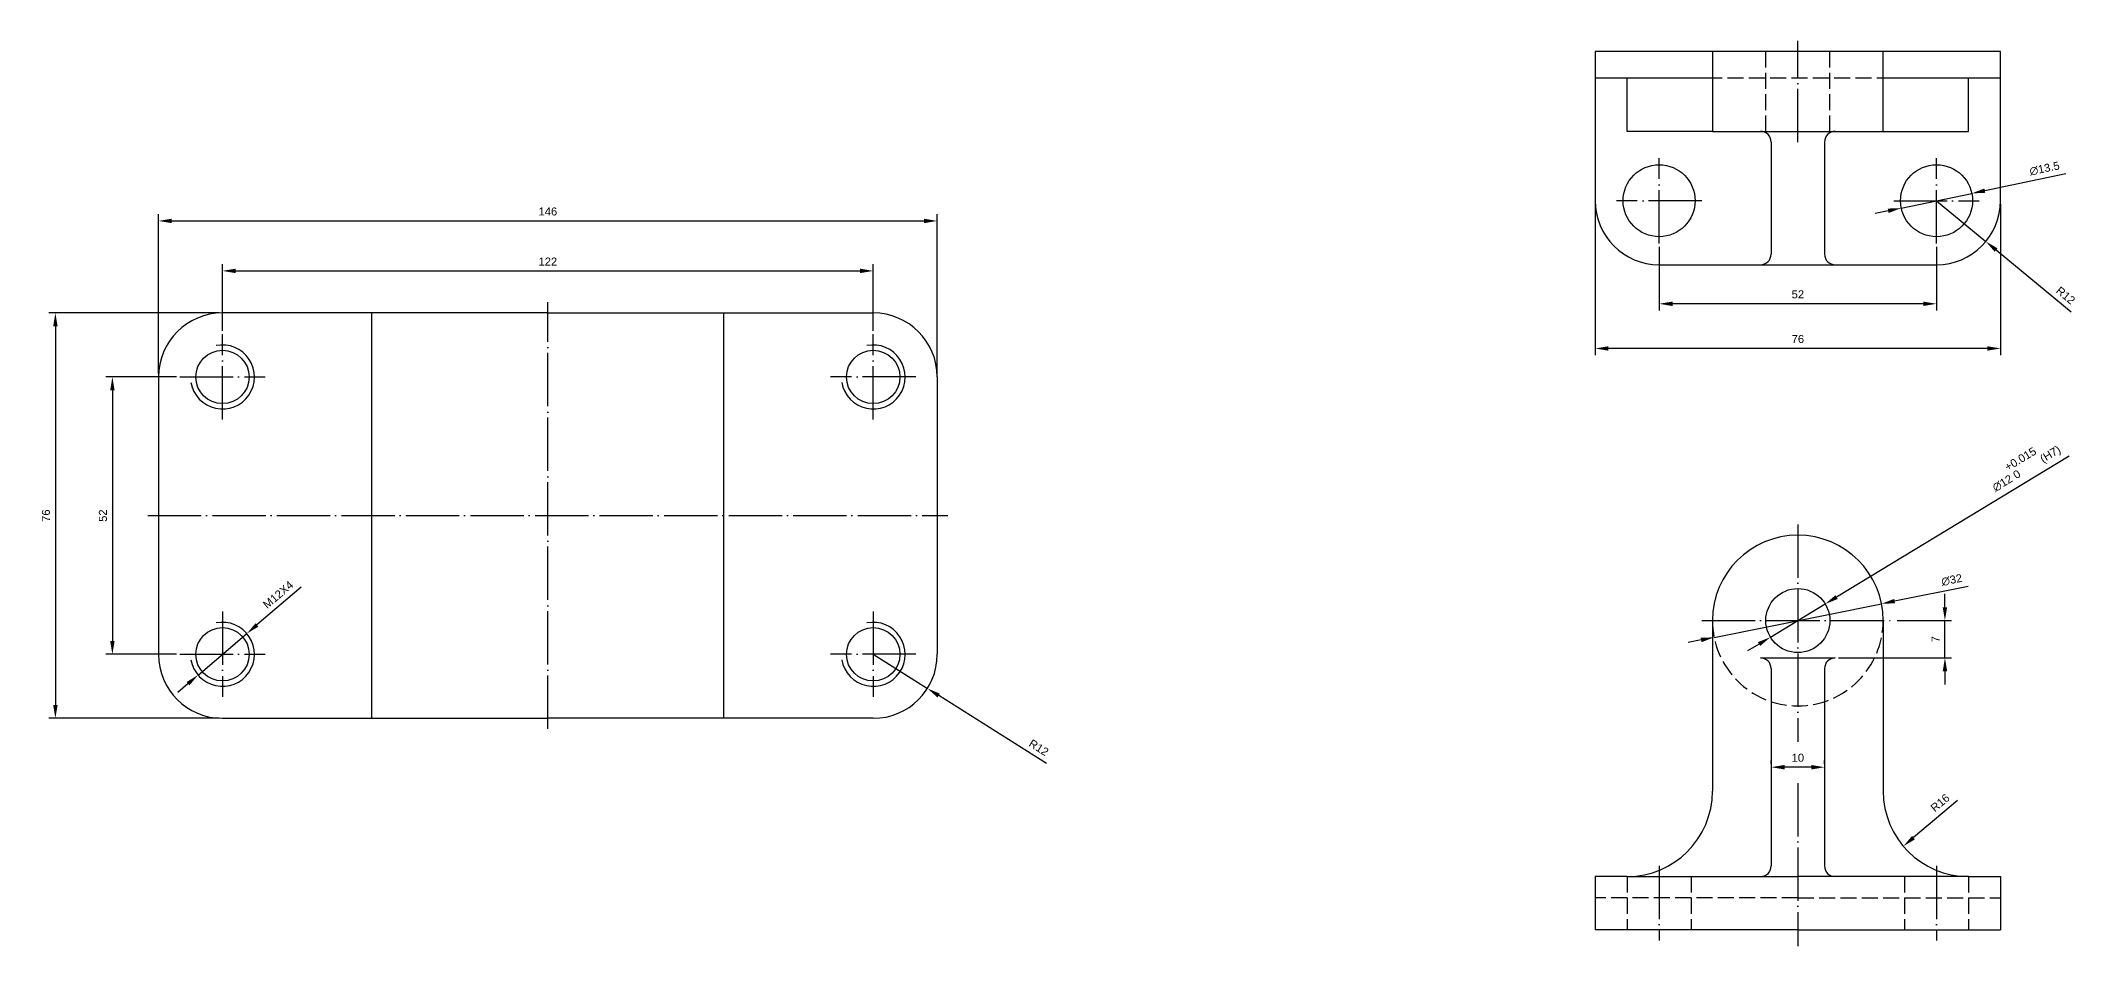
# Model space of a CAD drawing. Header units: millimetres. Extents: x -1183 to 2432, y -404 to 1213.
# Drawn here: x 1082.9 to 1464.7, y 1043 to 1212.8 of the extents above; entities that cross this region are included whole.
import ezdxf

# ---------------------------------------------------------------- set-up
doc = ezdxf.new("R2010")
doc.units = ezdxf.units.MM
doc.linetypes.add('c10', pattern=[12, 10, -1, 0, -1])
doc.linetypes.add('hit', pattern=[4, 3, -1])
for name, color, linetype in [('c10', 1, 'c10'), ('hid', 2, 'hit'), ('細實線', 4, 'Continuous')]:
    doc.layers.add(name, color=color, linetype=linetype)
doc.styles.add('可註解', font='arial.ttf')
doc.dimstyles.new('ISO-25', dxfattribs={"dimtxt": 1.5, "dimasz": 2.5, "dimexe": 1.25, "dimexo": 0.625, "dimgap": 1, "dimtad": 1, "dimdec": 3, "dimdsep": 46, "dimtxsty": '可註解', "dimcen": 2.5, "dimclrd": 3, "dimclre": 3, "dimclrt": 3, "dimadec": 1, "dimazin": 0, "dimtfac": 1, "dimtdec": 3, "dimtmove": 0, "dimatfit": 3, "dimfxl": 1, "dimtfill": 1, "dimtfillclr": 256, "dimarcsym": 0})

# ---------------------------------------------------------------- blocks, each defined once
blk = doc.blocks.new('*D2')
at = {"color": 3, "lineweight": -2, "transparency": 16777216}
for p, q in [((1407.35, 1077.16), (1407.35, 1077.79)), ((1417.35, 1077.16), (1417.35, 1077.79)), ((1414.85, 1076.54), (1409.85, 1076.54))]:
    blk.add_line(p, q, dxfattribs=at)
at = {"color": 3, "transparency": 16777216}
for points in [[(1409.85, 1076.96), (1409.85, 1076.12), (1407.35, 1076.54)], [(1414.85, 1076.96), (1414.85, 1076.12), (1417.35, 1076.54)]]:
    blk.add_solid(points, dxfattribs=at)
at = {"color": 3, "transparency": 16777216, "insert": (1412.35, 1078.31), "char_height": 1.5, "attachment_point": 5, "style": '可註解', "bg_fill": 3, "box_fill_scale": 1.1, "bg_fill_color": 256, "bg_fill_true_color": 13158600, "bg_fill_transparency": 0}
blk.add_mtext('10', dxfattribs=at)
blk = doc.blocks.new('*D3')
at = {"color": 3, "lineweight": -2, "transparency": 16777216}
for p, q in [((1463.2, 1134.86), (1419.61, 1108.45)), ((1407.21, 1100.93), (1417.48, 1107.15)), ((1405.08, 1099.63), (1402.94, 1098.34))]:
    blk.add_line(p, q, dxfattribs=at)
at = {"color": 3, "transparency": 16777216}
for points in [[(1419.4, 1108.8), (1419.83, 1108.09), (1417.48, 1107.15)], [(1404.86, 1099.99), (1405.29, 1099.28), (1407.21, 1100.93)]]:
    blk.add_solid(points, dxfattribs=at)
at = {"color": 3, "transparency": 16777216, "insert": (1454.78, 1133.27), "char_height": 1.5, "attachment_point": 5, "rotation": 31.2177, "style": '可註解', "bg_fill": 3, "box_fill_scale": 1.1, "bg_fill_color": 256, "bg_fill_true_color": 13158600, "bg_fill_transparency": 0}
blk.add_mtext('∅12\\S+0.015^  0;(H7)', dxfattribs=at)
blk = doc.blocks.new('*D4')
at = {"color": 3, "lineweight": -2, "transparency": 16777216}
for p, q in [((1439.92, 1106.54), (1439.92, 1109.04)), ((1430.97, 1104.04), (1441.17, 1104.04)), ((1439.92, 1097.04), (1439.92, 1104.04)), ((1419.97, 1097.04), (1441.17, 1097.04)), ((1439.92, 1094.54), (1439.92, 1092.04))]:
    blk.add_line(p, q, dxfattribs=at)
at = {"color": 3, "transparency": 16777216}
for points in [[(1439.51, 1106.54), (1440.34, 1106.54), (1439.92, 1104.04)], [(1439.51, 1094.54), (1440.34, 1094.54), (1439.92, 1097.04)]]:
    blk.add_solid(points, dxfattribs=at)
at = {"color": 3, "transparency": 16777216, "insert": (1438.17, 1100.54), "char_height": 1.5, "attachment_point": 5, "rotation": 90, "style": '可註解', "bg_fill": 3, "box_fill_scale": 1.1, "bg_fill_color": 256, "bg_fill_true_color": 13158600, "bg_fill_transparency": 0}
blk.add_mtext('7', dxfattribs=at)
blk = doc.blocks.new('*D5')
at = {"color": 3, "lineweight": -2, "transparency": 16777216}
for p, q in [((1462.56, 1187.8), (1447.4, 1184.64)), ((1431.74, 1181.38), (1444.95, 1184.13)), ((1429.29, 1180.87), (1426.84, 1180.36))]:
    blk.add_line(p, q, dxfattribs=at)
at = {"color": 3, "transparency": 16777216}
for points in [[(1447.32, 1185.05), (1447.49, 1184.24), (1444.95, 1184.13)], [(1429.2, 1181.28), (1429.37, 1180.46), (1431.74, 1181.38)]]:
    blk.add_solid(points, dxfattribs=at)
at = {"color": 3, "transparency": 16777216, "insert": (1458.6, 1188.78), "char_height": 1.5, "attachment_point": 5, "rotation": 11.7715, "style": '可註解', "bg_fill": 3, "box_fill_scale": 1.1, "bg_fill_color": 256, "bg_fill_true_color": 13158600, "bg_fill_transparency": 0}
blk.add_mtext('∅13.5', dxfattribs=at)
blk = doc.blocks.new('*D6')
at = {"color": 3, "lineweight": -2, "transparency": 16777216}
for p, q in [((1117.01, 1158.33), (1117.01, 1170.85)), ((1119.51, 1169.6), (1236.51, 1169.6)), ((1239.01, 1158.33), (1239.01, 1170.85))]:
    blk.add_line(p, q, dxfattribs=at)
at = {"color": 3, "transparency": 16777216}
for points in [[(1119.51, 1170.02), (1119.51, 1169.18), (1117.01, 1169.6)], [(1236.51, 1170.02), (1236.51, 1169.18), (1239.01, 1169.6)]]:
    blk.add_solid(points, dxfattribs=at)
at = {"color": 3, "transparency": 16777216, "insert": (1178.01, 1171.35), "char_height": 1.5, "attachment_point": 5, "style": '可註解', "bg_fill": 3, "box_fill_scale": 1.1, "bg_fill_color": 256, "bg_fill_true_color": 13158600, "bg_fill_transparency": 0}
blk.add_mtext('122', dxfattribs=at)
blk = doc.blocks.new('*D7')
at = {"color": 3, "lineweight": -2, "transparency": 16777216}
for p, q in [((1105.01, 1150.33), (1105.01, 1180.22)), ((1251.01, 1150.33), (1251.01, 1180.22)), ((1107.51, 1178.97), (1248.51, 1178.97))]:
    blk.add_line(p, q, dxfattribs=at)
at = {"color": 3, "transparency": 16777216}
for points in [[(1107.51, 1179.39), (1107.51, 1178.55), (1105.01, 1178.97)], [(1248.51, 1179.39), (1248.51, 1178.55), (1251.01, 1178.97)]]:
    blk.add_solid(points, dxfattribs=at)
at = {"color": 3, "transparency": 16777216, "insert": (1178.01, 1180.73), "char_height": 1.5, "attachment_point": 5, "style": '可註解', "bg_fill": 3, "box_fill_scale": 1.1, "bg_fill_color": 256, "bg_fill_true_color": 13158600, "bg_fill_transparency": 0}
blk.add_mtext('146', dxfattribs=at)
blk = doc.blocks.new('*D9')
at = {"color": 3, "lineweight": -2, "transparency": 16777216}
for p, q in [((1108.38, 1149.71), (1095.12, 1149.71)), ((1096.37, 1147.21), (1096.37, 1100.21)), ((1108.38, 1097.71), (1095.12, 1097.71))]:
    blk.add_line(p, q, dxfattribs=at)
at = {"color": 3, "transparency": 16777216}
for points in [[(1095.95, 1147.21), (1096.79, 1147.21), (1096.37, 1149.71)], [(1095.95, 1100.21), (1096.79, 1100.21), (1096.37, 1097.71)]]:
    blk.add_solid(points, dxfattribs=at)
at = {"color": 3, "transparency": 16777216, "insert": (1094.6, 1123.71), "char_height": 1.5, "attachment_point": 5, "rotation": 90, "style": '可註解', "bg_fill": 3, "box_fill_scale": 1.1, "bg_fill_color": 256, "bg_fill_true_color": 13158600, "bg_fill_transparency": 0}
blk.add_mtext('52', dxfattribs=at)
blk = doc.blocks.new('*D10')
at = {"color": 3, "lineweight": -2, "transparency": 16777216}
for p, q in [((1116.38, 1161.71), (1084.44, 1161.71)), ((1085.69, 1159.21), (1085.69, 1088.21)), ((1116.38, 1085.71), (1084.44, 1085.71))]:
    blk.add_line(p, q, dxfattribs=at)
at = {"color": 3, "transparency": 16777216}
for points in [[(1085.27, 1159.21), (1086.1, 1159.21), (1085.69, 1161.71)], [(1085.27, 1088.21), (1086.1, 1088.21), (1085.69, 1085.71)]]:
    blk.add_solid(points, dxfattribs=at)
at = {"color": 3, "transparency": 16777216, "insert": (1083.92, 1123.71), "char_height": 1.5, "attachment_point": 5, "rotation": 90, "style": '可註解', "bg_fill": 3, "box_fill_scale": 1.1, "bg_fill_color": 256, "bg_fill_true_color": 13158600, "bg_fill_transparency": 0}
blk.add_mtext('76', dxfattribs=at)
blk = doc.blocks.new('*D11')
at = {"color": 3, "lineweight": -2, "transparency": 16777216}
for p, q in [((1131.77, 1110.27), (1123.48, 1103.22)), ((1112.44, 1093.82), (1121.58, 1101.6)), ((1110.54, 1092.2), (1108.63, 1090.57))]:
    blk.add_line(p, q, dxfattribs=at)
at = {"color": 3, "transparency": 16777216}
for points in [[(1123.21, 1103.53), (1123.75, 1102.9), (1121.58, 1101.6)], [(1110.27, 1092.51), (1110.81, 1091.88), (1112.44, 1093.82)]]:
    blk.add_solid(points, dxfattribs=at)
at = {"color": 3, "transparency": 16777216, "insert": (1127.44, 1108.89), "char_height": 1.5, "attachment_point": 5, "rotation": 40.4161, "style": '可註解', "bg_fill": 3, "box_fill_scale": 1.1, "bg_fill_color": 256, "bg_fill_true_color": 13158600, "bg_fill_transparency": 0}
blk.add_mtext('M12X4', dxfattribs=at)
blk = doc.blocks.new('*D16')
at = {"color": 3, "lineweight": -2, "transparency": 16777216}
for p, q in [((1386.35, 1174.13), (1386.35, 1162.18)), ((1438.35, 1174.13), (1438.35, 1162.18)), ((1435.85, 1163.43), (1388.85, 1163.43))]:
    blk.add_line(p, q, dxfattribs=at)
at = {"color": 3, "transparency": 16777216}
for points in [[(1388.85, 1163.84), (1388.85, 1163.01), (1386.35, 1163.43)], [(1435.85, 1163.84), (1435.85, 1163.01), (1438.35, 1163.43)]]:
    blk.add_solid(points, dxfattribs=at)
at = {"color": 3, "transparency": 16777216, "insert": (1412.35, 1165.19), "char_height": 1.5, "attachment_point": 5, "style": '可註解', "bg_fill": 3, "box_fill_scale": 1.1, "bg_fill_color": 256, "bg_fill_true_color": 13158600, "bg_fill_transparency": 0}
blk.add_mtext('52', dxfattribs=at)
blk = doc.blocks.new('*D17')
at = {"color": 3, "lineweight": -2, "transparency": 16777216}
for p, q in [((1374.35, 1182.13), (1374.35, 1153.81)), ((1450.35, 1182.13), (1450.35, 1153.81)), ((1447.85, 1155.06), (1376.85, 1155.06))]:
    blk.add_line(p, q, dxfattribs=at)
at = {"color": 3, "transparency": 16777216}
for points in [[(1376.85, 1155.47), (1376.85, 1154.64), (1374.35, 1155.06)], [(1447.85, 1155.47), (1447.85, 1154.64), (1450.35, 1155.06)]]:
    blk.add_solid(points, dxfattribs=at)
at = {"color": 3, "transparency": 16777216, "insert": (1412.35, 1156.82), "char_height": 1.5, "attachment_point": 5, "style": '可註解', "bg_fill": 3, "box_fill_scale": 1.1, "bg_fill_color": 256, "bg_fill_true_color": 13158600, "bg_fill_transparency": 0}
blk.add_mtext('76', dxfattribs=at)
blk = doc.blocks.new('*D21')
at = {"color": 3, "lineweight": -2, "transparency": 16777216}
for p, q in [((1438.35, 1182.76), (1447.59, 1175.11)), ((1463.59, 1161.88), (1449.52, 1173.51))]:
    blk.add_line(p, q, dxfattribs=at)
at = {"color": 3, "transparency": 16777216}
blk.add_solid([(1449.78, 1173.84), (1449.25, 1173.19), (1447.59, 1175.11)], dxfattribs=at)
at = {"color": 3, "transparency": 16777216, "insert": (1462.56, 1165), "char_height": 1.5, "attachment_point": 5, "rotation": 320.4051, "style": '可註解', "bg_fill": 3, "box_fill_scale": 1.1, "bg_fill_color": 256, "bg_fill_true_color": 13158600, "bg_fill_transparency": 0}
blk.add_mtext('R12', dxfattribs=at)
blk = doc.blocks.new('*D22')
at = {"color": 3, "lineweight": -2, "transparency": 16777216}
for p, q in [((1444.28, 1110.45), (1430.48, 1107.68)), ((1396.66, 1100.89), (1428.03, 1107.19)), ((1394.21, 1100.4), (1391.76, 1099.9))]:
    blk.add_line(p, q, dxfattribs=at)
at = {"color": 3, "transparency": 16777216}
for points in [[(1430.4, 1108.09), (1430.57, 1107.27), (1428.03, 1107.19)], [(1394.13, 1100.81), (1394.29, 1099.99), (1396.66, 1100.89)]]:
    blk.add_solid(points, dxfattribs=at)
at = {"color": 3, "transparency": 16777216, "insert": (1441.2, 1111.64), "char_height": 1.5, "attachment_point": 5, "rotation": 11.3563, "style": '可註解', "bg_fill": 3, "box_fill_scale": 1.1, "bg_fill_color": 256, "bg_fill_true_color": 13158600, "bg_fill_transparency": 0}
blk.add_mtext('∅32', dxfattribs=at)
blk = doc.blocks.new('*D24')
at = {"color": 3, "lineweight": -2, "transparency": 16777216}
blk.add_line((1442.3, 1070.31), (1434.03, 1063.33), dxfattribs=at)
at = {"color": 3, "transparency": 16777216}
blk.add_solid([(1433.76, 1063.65), (1434.3, 1063.01), (1432.12, 1061.72)], dxfattribs=at)
at = {"color": 3, "transparency": 16777216, "insert": (1439.02, 1069.86), "char_height": 1.5, "attachment_point": 5, "rotation": 40.1829, "style": '可註解', "bg_fill": 3, "box_fill_scale": 1.1, "bg_fill_color": 256, "bg_fill_true_color": 13158600, "bg_fill_transparency": 0}
blk.add_mtext('R16', dxfattribs=at)
blk = doc.blocks.new('*D32')
at = {"layer": '細實線', "color": 3, "lineweight": -2, "transparency": 16777216}
for p, q in [((1239.01, 1097.71), (1249.16, 1091.31)), ((1271.47, 1077.25), (1251.28, 1089.98))]:
    blk.add_line(p, q, dxfattribs=at)
at = {"layer": '細實線', "color": 3, "transparency": 16777216}
blk.add_solid([(1251.5, 1090.33), (1251.05, 1089.62), (1249.16, 1091.31)], dxfattribs=at)
at = {"layer": '細實線', "color": 3, "transparency": 16777216, "insert": (1270.05, 1080.22), "char_height": 1.5, "attachment_point": 5, "rotation": 327.788, "style": '可註解', "bg_fill": 3, "box_fill_scale": 1.1, "bg_fill_color": 256, "bg_fill_true_color": 13158600, "bg_fill_transparency": 0}
blk.add_mtext('R12', dxfattribs=at)

msp = doc.modelspace()

# ---------------------------------------------------------------- linework, layer by layer
for p, q in [((1396.3453, 1210.7566), (1374.3453, 1210.7566)), ((1374.3453, 1210.7566), (1374.3453, 1182.7566)), ((1430.3453, 1210.7566), (1396.3453, 1210.7566)), ((1396.3453, 1210.7566), (1396.3453, 1195.7566)), ((1428.3453, 1195.7566), (1428.3453, 1210.7566)), ((1450.3453, 1210.7566), (1430.3453, 1210.7566)), ((1450.3453, 1182.7566), (1450.3453, 1210.7566)), ((1396.3453, 1205.7566), (1374.3453, 1205.7566)), ((1380.3453, 1195.7566), (1380.3453, 1205.7566)), ((1450.3453, 1205.7566), (1428.3453, 1205.7566)), ((1444.3453, 1195.7566), (1444.3453, 1205.7566)), ((1396.3453, 1195.7566), (1380.3453, 1195.7566)), ((1396.3453, 1195.7566), (1428.3453, 1195.7566)), ((1428.3453, 1195.7566), (1444.3453, 1195.7566)), ((1407.3453, 1193.7566), (1407.3453, 1172.7566)), ((1417.3453, 1193.7566), (1417.3453, 1172.7566)), ((1386.3453, 1170.7566), (1438.3453, 1170.7566)), ((1178.0085, 1161.7062), (1117.0085, 1161.7062)), ((1145.0085, 1085.7062), (1145.0085, 1161.7062)), ((1178.0085, 1161.7062), (1239.0085, 1161.7062)), ((1211.0085, 1085.7062), (1211.0085, 1161.7062)), ((1105.0085, 1149.7062), (1105.0085, 1097.7062)), ((1251.0085, 1149.7062), (1251.0085, 1097.7062)), ((1396.3453, 1104.0396), (1396.3453, 1072.0396)), ((1428.3453, 1104.0396), (1428.3453, 1072.0396)), ((1407.3453, 1095.0396), (1407.3453, 1058.0396)), ((1417.3453, 1095.0396), (1417.3453, 1058.0396)), ((1117.0085, 1085.7062), (1178.0085, 1085.7062)), ((1239.0085, 1085.7062), (1178.0085, 1085.7062)), ((1380.3453, 1056.0396), (1374.3453, 1056.0396)), ((1374.3453, 1056.0396), (1374.3453, 1046.0396)), ((1380.3453, 1056.0396), (1412.3453, 1056.0396)), ((1444.3453, 1056.0396), (1412.3453, 1056.0396)), ((1444.3453, 1056.0396), (1450.3453, 1056.0396)), ((1450.3453, 1056.0396), (1450.3453, 1046.0396)), ((1412.3453, 1046.0396), (1374.3453, 1046.0396)), ((1412.3453, 1046.0396), (1450.3453, 1046.0396))]:
    msp.add_line(p, q)
for centre, radius in [((1386.3453, 1182.7566), 6.75), ((1438.3453, 1182.7566), 6.75), ((1117.0085, 1149.7062), 5), ((1239.0085, 1149.7062), 5), ((1412.3453, 1104.0396), 6), ((1117.0085, 1097.7062), 5), ((1239.0085, 1097.7062), 5)]:
    msp.add_circle(centre, radius)
for centre, radius, start, end in [((1405.3453, 1193.7566), 2, 0, 90), ((1419.3453, 1193.7566), 2, 90, 180), ((1386.3453, 1182.7566), 12, 180, 270), ((1438.3453, 1182.7566), 12, 270, 0), ((1405.3453, 1172.7566), 2, 270, 0), ((1419.3453, 1172.7566), 2, 180, 270), ((1117.0085, 1149.7062), 12, 90, 180), ((1239.0085, 1149.7062), 12, 0, 90), ((1412.3453, 1104.0396), 16, 0, 180), ((1117.0085, 1097.7062), 12, 180, 270), ((1239.0085, 1097.7062), 12, 270, 0), ((1405.3453, 1095.0396), 2, 0, 90), ((1419.3453, 1095.0396), 2, 90, 180), ((1380.3453, 1072.0396), 16, 270, 0), ((1444.3453, 1072.0396), 16, 180, 270), ((1405.3453, 1058.0396), 2, 270, 0), ((1419.3453, 1058.0396), 2, 180, 270)]:
    msp.add_arc(centre, radius, start, end)
at = {"layer": 'c10'}
for p, q in [((1412.3453, 1193.7566), (1412.3453, 1212.7566)), ((1386.3453, 1174.7566), (1386.3453, 1190.7566)), ((1438.3453, 1174.7566), (1438.3453, 1190.7566)), ((1394.3453, 1182.7566), (1378.3453, 1182.7566)), ((1430.3453, 1182.7566), (1446.3453, 1182.7566)), ((1117.0085, 1141.7062), (1117.0085, 1157.7062)), ((1239.0085, 1141.7062), (1239.0085, 1157.7062)), ((1109.0085, 1149.7062), (1125.0085, 1149.7062)), ((1247.0085, 1149.7062), (1231.0085, 1149.7062)), ((1412.3453, 1122.0396), (1412.3453, 1081.2874)), ((1117.0085, 1105.7062), (1117.0085, 1089.7062)), ((1239.0085, 1105.7062), (1239.0085, 1089.7062)), ((1394.3453, 1104.0396), (1430.3453, 1104.0396)), ((1109.0085, 1097.7062), (1125.0085, 1097.7062)), ((1247.0085, 1097.7062), (1231.0085, 1097.7062)), ((1412.3453, 1073.5668), (1412.3453, 1042.9653)), ((1386.3453, 1058.0396), (1386.3453, 1044.0396)), ((1438.3453, 1058.0396), (1438.3453, 1044.0396))]:
    msp.add_line(p, q, dxfattribs=at)
at = {"layer": 'hid'}
for p, q in [((1406.3453, 1195.7566), (1406.3453, 1210.7566)), ((1418.3453, 1195.7566), (1418.3453, 1210.7566)), ((1430.1779, 1205.7566), (1396.3453, 1205.7566)), ((1380.3453, 1056.0396), (1380.3453, 1046.0396)), ((1392.3453, 1056.0396), (1392.3453, 1046.0396)), ((1432.3453, 1056.0396), (1432.3453, 1046.0396)), ((1444.3453, 1056.0396), (1444.3453, 1046.0396)), ((1412.3453, 1052.0396), (1374.3453, 1052.0396)), ((1412.3453, 1052.0396), (1450.3453, 1052.0396))]:
    msp.add_line(p, q, dxfattribs=at)
msp.add_arc((1412.3453, 1104.0396), 16, 180, 0, dxfattribs=at)
at = {"layer": '細實線'}
for centre in [(1117.0085, 1149.7062), (1239.0085, 1149.7062), (1117.0085, 1097.7062), (1239.0085, 1097.7062)]:
    msp.add_arc(centre, 6, 189.748734, 101.335803, dxfattribs=at)

# ---------------------------------------------------------------- next in the draw order: dimensions: what is measured, and where the dimension line sits
dim = msp.add_diameter_dim_2p(p1=(1431.7372, 1181.3795), p2=(1444.9533, 1184.1337), dimstyle='ISO-25', override={"dimdsep": 46})
dim.commit()
dim.dimension.update_dxf_attribs({"geometry": '*D5', "text_midpoint": (1458.9568, 1187.0519), "dimtype": 163})
for base, p1, p2, picture, middle in [((1239.0085, 1169.6016), (1117.0085, 1157.7062), (1239.0085, 1157.7062), '*D6', (1178.0085, 1171.3546)), ((1386.3453, 1163.427), (1438.3453, 1174.7566), (1386.3453, 1174.7566), '*D16', (1412.3453, 1165.1929)), ((1407.3453, 1076.5396), (1417.3453, 1076.5396), (1407.3453, 1076.5396), '*D2', (1412.3453, 1078.3055))]:
    dim = msp.add_linear_dim(base=base, p1=p1, p2=p2, dimstyle='ISO-25')
    dim.commit()
    dim.dimension.update_dxf_attribs({"geometry": picture, "text_midpoint": middle})
dim = msp.add_diameter_dim_2p(p1=(1407.214, 1100.9298), p2=(1417.4765, 1107.1493), text='<>(H7)', dimstyle='ISO-25', override={"dimdsep": 46, "dimtol": 1, "dimtp": 0.015, "dimtdec": 3})
dim.commit()
dim.dimension.update_dxf_attribs({"geometry": '*D3', "text_midpoint": (1456.3342, 1130.6989), "dimtype": 163})
dim = msp.add_radius_dim(center=(1444.3453, 1072.0396), mpoint=(1432.1214, 1061.7159), dimstyle='ISO-25')
dim.commit()
dim.dimension.update_dxf_attribs({"geometry": '*D24', "text_midpoint": (1440.1625, 1068.5071), "dimtype": 164})
dim = msp.add_radius_dim(center=(1239.0085, 1097.7062), mpoint=(1249.1615, 1091.3095), dimstyle='ISO-25', dxfattribs=at)
dim.commit()
dim.dimension.update_dxf_attribs({"geometry": '*D32', "text_midpoint": (1269.118, 1078.7364), "dimtype": 164})

# ---------------------------------------------------------------- next in the draw order: dimensions: what is measured, and where the dimension line sits
for base, p1, p2, picture, middle in [((1251.0085, 1178.9687), (1105.0085, 1149.7062), (1251.0085, 1149.7062), '*D7', (1178.0085, 1180.7345)), ((1374.3453, 1155.0552), (1450.3453, 1182.7566), (1374.3453, 1182.7566), '*D17', (1412.3453, 1156.8211))]:
    dim = msp.add_linear_dim(base=base, p1=p1, p2=p2, dimstyle='ISO-25')
    dim.commit()
    dim.dimension.update_dxf_attribs({"geometry": picture, "text_midpoint": middle})
dim = msp.add_linear_dim(base=(1439.9242, 1104.0396), p1=(1419.3453, 1097.0396), p2=(1430.3453, 1104.0396), angle=90, dimstyle='ISO-25')
dim.commit()
dim.dimension.update_dxf_attribs({"geometry": '*D4', "text_midpoint": (1438.1742, 1100.5396)})

# ---------------------------------------------------------------- next in the draw order: linework, layer by layer
msp.add_line((1405.3453, 1097.0396), (1419.3453, 1097.0396))
at = {"layer": 'c10'}
msp.add_line((1178.0085, 1083.7062), (1178.0085, 1163.7062), dxfattribs=at)

# ---------------------------------------------------------------- next in the draw order: dimensions: what is measured, and where the dimension line sits
dim = msp.add_radius_dim(center=(1438.3453, 1182.7566), mpoint=(1447.5921, 1175.1083), dimstyle='ISO-25')
dim.commit()
dim.dimension.update_dxf_attribs({"geometry": '*D21', "text_midpoint": (1461.4454, 1163.6499), "dimtype": 164})
dim = msp.add_linear_dim(base=(1096.3697, 1097.7062), p1=(1109.0085, 1149.7062), p2=(1109.0085, 1097.7062), angle=90, dimstyle='ISO-25')
dim.commit()
dim.dimension.update_dxf_attribs({"geometry": '*D9', "text_midpoint": (1094.6039, 1123.7062)})
dim = msp.add_diameter_dim_2p(p1=(1396.6585, 1100.8891), p2=(1428.032, 1107.1901), dimstyle='ISO-25')
dim.commit()
dim.dimension.update_dxf_attribs({"geometry": '*D22', "text_midpoint": (1441.5431, 1109.9037), "dimtype": 163})

# ---------------------------------------------------------------- next in the draw order: dimensions: what is measured, and where the dimension line sits
dim = msp.add_linear_dim(base=(1085.687, 1085.7062), p1=(1117.0085, 1161.7062), p2=(1117.0085, 1085.7062), angle=90, dimstyle='ISO-25')
dim.commit()
dim.dimension.update_dxf_attribs({"geometry": '*D10', "text_midpoint": (1083.9211, 1123.7062)})

# ---------------------------------------------------------------- next in the draw order: linework, layer by layer
msp.add_line((1103.0085, 1123.7062), (1253.0085, 1123.7062), dxfattribs=at)

# ---------------------------------------------------------------- next in the draw order: dimensions: what is measured, and where the dimension line sits
dim = msp.add_diameter_dim_2p(p1=(1112.4403, 1093.8162), p2=(1121.5766, 1101.5962), text='M12X4', dimstyle='ISO-25')
dim.commit()
dim.dimension.update_dxf_attribs({"geometry": '*D11', "text_midpoint": (1127.4379, 1108.89)})

doc.saveas('drawing.dxf')
